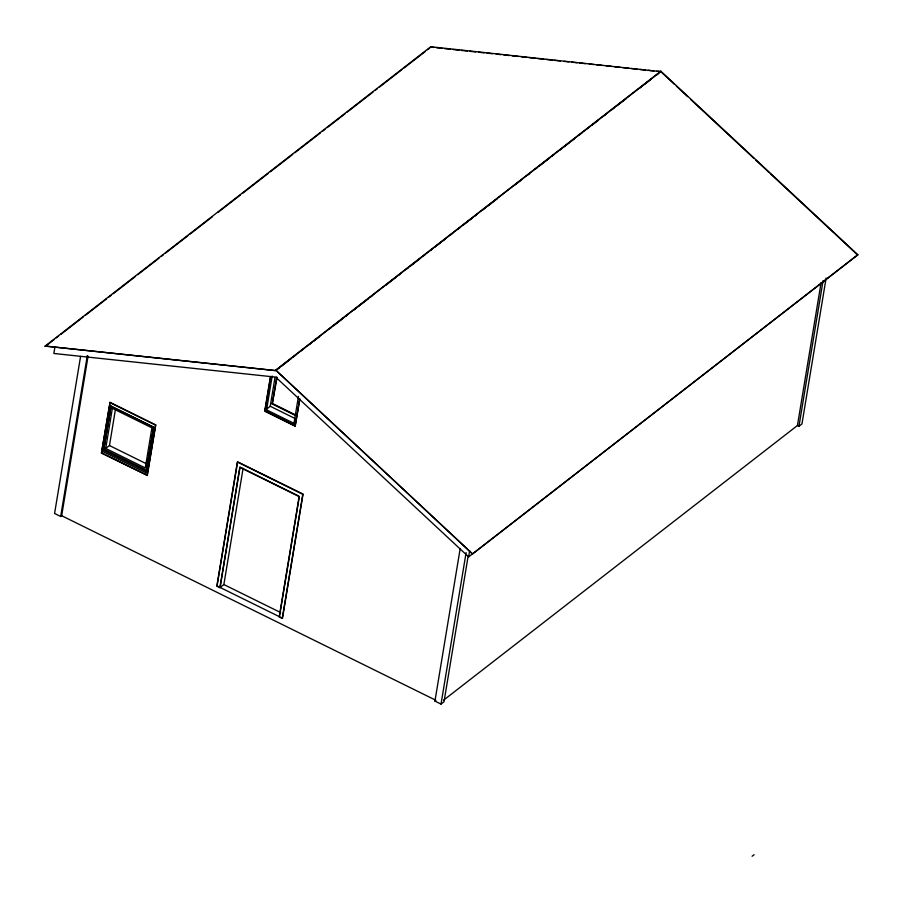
<?xml version="1.0" encoding="UTF-8"?>
<svg xmlns="http://www.w3.org/2000/svg" width="903" height="903" viewBox="0 0 903 903"><rect width="100%" height="100%" fill="white"/><g stroke="black" fill="none" stroke-linecap="round" stroke-linejoin="round"><path stroke-width="1.35" d="M54.88 347.271L53.853 353.468L275.697 377.115L468.634 556.88L857.85 254.77L661.019 71.36L275.912 370.275L472.551 553.957L857.85 254.77M80.581 356.448L54.575 513.491L60.67 516.493L61.664 515.715L88.076 356.154M60.67 516.493L87.309 355.545M101.441 453.092L110.053 402.354L155.7 424.873L147.336 475.407L101.441 453.092L110.053 402.354M102.931 449.005L101.937 451.071L146.06 472.833L146.817 472.258L147.054 470.768L146.297 470.395L153.679 427.085L111.08 406.079L103.698 449.378L102.186 449.592L146.309 471.355L147.054 470.768M102.942 449.965L103.947 449.186L111.08 406.079M105.719 448.452L112.356 408.314L151.918 427.83L145.27 467.957L105.719 448.452L109.466 445.54L115.415 409.556M146.06 472.833L146.309 471.355M145.552 470.971L146.546 470.203L153.679 427.085M147.076 475.599L155.7 424.873M217.307 584.568L237.624 461.828L303.047 494.099L282.492 618.216L217.07 585.957M219.869 587.65L239.792 467.291L299.13 496.56L279.208 616.918L282.244 618.408L302.798 494.291L237.376 462.02L216.822 586.149L219.869 587.65L223.865 584.546L243.099 468.341M220.118 587.458L240.04 467.099L298.114 495.747M299.762 399.724L295.157 426.205L264.714 411.192L270.437 376.596M265.189 409.612L270.46 377.781M272.175 376.043L266.724 408.969L265.967 408.596L264.974 410.662L293.893 424.929L294.886 422.864L293.385 423.067M265.979 409.556L270.223 406.26L274.997 377.443M295.383 415.448L272.243 404.036L276.736 376.89M272.243 404.036L277.007 377.86M294.13 422.491L298.441 396.417M293.893 424.929L294.886 422.864M295.157 426.205L299.74 398.528M279.682 615.338L299.378 496.368M468.138 556.101L444.028 701.766L441.025 704.092L434.941 701.089L460.203 548.471M441.025 704.092L466.106 552.613M468.634 556.88L469.662 550.683M443.621 700.152L797.439 425.516L821.098 282.628M797.439 425.516L798.963 426.272L823.073 280.607M826.121 278.022L801.954 423.936L798.963 426.272M656.65 71.224L661.019 71.36M472.551 553.957L275.912 370.275M275.765 370.591L45.15 346.075L430.776 46.753L660.861 71.676M45.229 346.492L54.146 339.573M56.381 337.835L58.605 336.108M60.84 334.381L83.121 317.077M85.356 315.35L106.531 298.904M108.755 297.177L110.99 295.45M113.214 293.723L135.506 276.42M137.741 274.681L158.917 258.247M161.14 256.52L163.375 254.793M165.599 253.054L187.892 235.762M190.127 234.024L212.408 216.72M217.984 212.397L240.277 195.093M242.501 193.366L268.135 173.466M270.369 171.739L292.662 154.436M294.886 152.709L320.52 132.809M322.755 131.082L324.978 129.355M327.213 127.616L345.048 113.778M347.271 112.051L372.905 92.151M375.14 90.424L377.364 88.686M379.599 86.959L401.88 69.655M404.115 67.928L425.29 51.494M427.514 49.755L429.749 48.028M45.15 346.075L275.144 370.58L660.782 71.258M276.871 369.722L279.162 367.95M281.33 366.268L291.398 358.446M293.565 356.764L295.845 354.992M301.365 350.714L303.645 348.942M309.153 344.675L311.433 342.903M313.601 341.21L319.222 336.853M329.189 329.121L331.457 327.349M333.636 325.667L343.704 317.856M345.883 316.163L348.152 314.391M353.671 310.113L355.94 308.352M358.119 306.659L368.187 298.848M370.365 297.155L372.634 295.394M385.953 285.066L396.011 277.255M398.189 275.562L400.458 273.801M405.978 269.512L408.246 267.751M410.436 266.058L420.493 258.247M422.672 256.554L424.941 254.793M430.471 250.503L432.729 248.754M434.919 247.05L440.517 242.704M442.707 240.999L444.976 239.25M450.507 234.949L452.764 233.2M458.295 228.91L460.553 227.15M462.742 225.445L472.788 217.657M474.989 215.952L477.247 214.203M482.778 209.902L485.035 208.153M487.236 206.448L497.271 198.649M515.06 184.844L521.753 179.652M527.296 175.34L529.542 173.602M535.095 169.301L537.341 167.552M539.543 165.836L549.577 158.048M551.789 156.343L554.024 154.594M559.578 150.293L561.813 148.555M564.025 146.839L569.612 142.505M571.825 140.789L574.06 139.051M579.613 134.739L581.848 133.001M587.401 128.689L589.636 126.962M591.849 125.235L598.542 120.043M604.096 115.731L606.331 114.004M611.884 109.692L614.119 107.954M616.343 106.227L626.366 98.45M639.719 88.088L641.943 86.361M644.166 84.634L650.849 79.453M656.413 75.13L658.637 73.403M265.967 408.596L265.211 409.172L294.141 423.439M434.941 701.089L435.946 700.322L61.664 515.715M752.086 856.247L754.095 854.701M433.666 47.464L430.776 46.753M436.476 47.757L442.086 48.356M444.592 48.627L450.495 49.259M453.306 49.552L458.916 50.15M461.343 50.41L467.325 51.053M469.707 51.302L475.746 51.945M478.545 52.25L484.155 52.848M486.954 53.142L492.564 53.74M496.221 54.135L500.984 54.643M503.784 54.936L509.394 55.535M512.204 55.828L518.548 56.505M521.336 56.81L526.912 57.397M529.034 57.623L535.287 58.289M537.443 58.526L543.662 59.18M546.45 59.485L552.026 60.072M554.273 60.32L560.402 60.975M564.093 61.359L568.777 61.867M571.565 62.16L577.141 62.758M579.523 63.007L585.516 63.65M589.332 64.057L593.892 64.542M596.68 64.835L602.256 65.434M606.161 65.851L611.771 66.45M614.582 66.743L620.192 67.341M622.991 67.635L628.601 68.233M631.411 68.538L637.146 69.147M639.821 69.429L645.51 70.039M648.241 70.332L653.885 70.931M272.74 403.641L295.879 415.064M270.223 406.26L295.134 418.541M266.182 411.599L295.405 426.013M109.805 402.546L155.451 425.065M110.832 406.271L153.431 427.288M109.466 445.54L146.546 463.837M103.947 449.186L146.546 470.203M101.689 452.9L147.336 475.407M223.865 584.546L280.675 612.561M661.888 72.635L674.27 84.171M676.313 86.078L687.646 96.632M690.739 99.522L704.137 111.995M705.22 113.01L753.712 158.194M755.777 160.113L769.051 172.484M770.225 173.579L833.954 232.963M835.219 234.137L857.658 255.041"/></g></svg>
